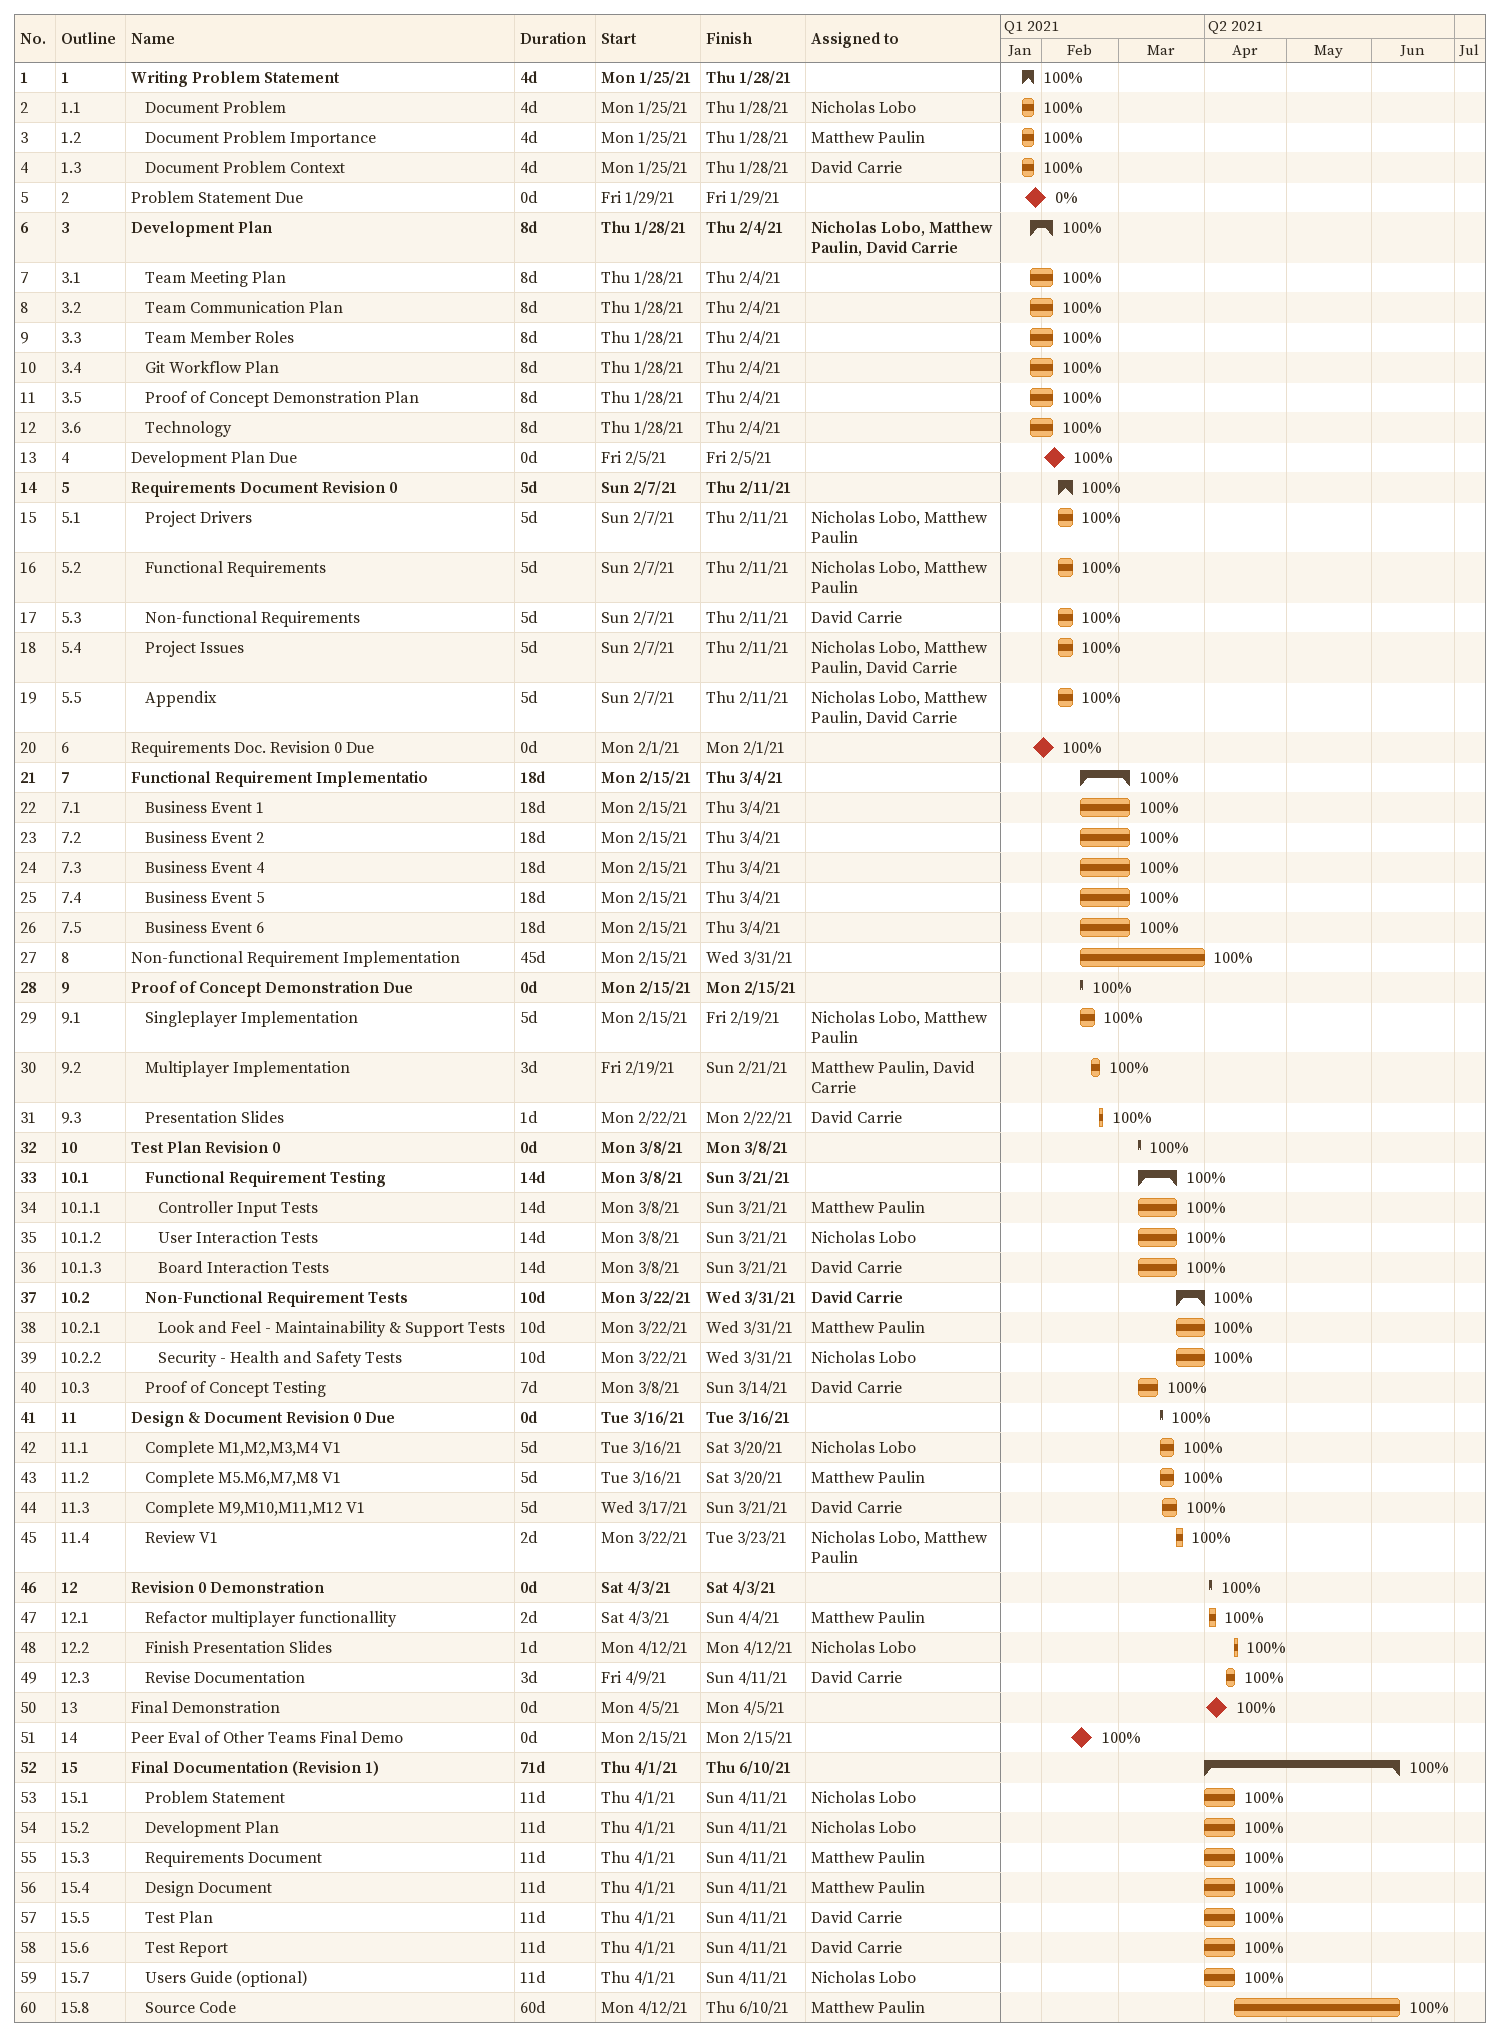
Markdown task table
| ID | WBS | Task | Duration | Start | Finish | Resources | % complete |
|---|---|---|---|---|---|---|---|
| 1 | 1 | **Writing Problem Statement** | 4d | 2021-01-25 | 2021-01-28 |  | 100 |
| 2 | 1.1 | Document Problem | 4d | 2021-01-25 | 2021-01-28 | Nicholas Lobo | 100 |
| 3 | 1.2 | Document Problem Importance | 4d | 2021-01-25 | 2021-01-28 | Matthew Paulin | 100 |
| 4 | 1.3 | Document Problem Context | 4d | 2021-01-25 | 2021-01-28 | David Carrie | 100 |
| 5 | 2 | Problem Statement Due | 0d | 2021-01-29 | 2021-01-29 |  | 0 |
| 6 | 3 | **Development Plan** | 8d | 2021-01-28 | 2021-02-04 | Nicholas Lobo, Matthew Paulin, David Carrie | 100 |
| 7 | 3.1 | Team Meeting Plan | 8d | 2021-01-28 | 2021-02-04 |  | 100 |
| 8 | 3.2 | Team Communication Plan | 8d | 2021-01-28 | 2021-02-04 |  | 100 |
| 9 | 3.3 | Team Member Roles | 8d | 2021-01-28 | 2021-02-04 |  | 100 |
| 10 | 3.4 | Git Workflow Plan | 8d | 2021-01-28 | 2021-02-04 |  | 100 |
| 11 | 3.5 | Proof of Concept Demonstration Plan | 8d | 2021-01-28 | 2021-02-04 |  | 100 |
| 12 | 3.6 | Technology | 8d | 2021-01-28 | 2021-02-04 |  | 100 |
| 13 | 4 | Development Plan Due | 0d | 2021-02-05 | 2021-02-05 |  | 100 |
| 14 | 5 | **Requirements Document Revision 0** | 5d | 2021-02-07 | 2021-02-11 |  | 100 |
| 15 | 5.1 | Project Drivers | 5d | 2021-02-07 | 2021-02-11 | Nicholas Lobo, Matthew Paulin | 100 |
| 16 | 5.2 | Functional Requirements | 5d | 2021-02-07 | 2021-02-11 | Nicholas Lobo, Matthew Paulin | 100 |
| 17 | 5.3 | Non-functional Requirements | 5d | 2021-02-07 | 2021-02-11 | David Carrie | 100 |
| 18 | 5.4 | Project Issues | 5d | 2021-02-07 | 2021-02-11 | Nicholas Lobo, Matthew Paulin, David Carrie | 100 |
| 19 | 5.5 | Appendix | 5d | 2021-02-07 | 2021-02-11 | Nicholas Lobo, Matthew Paulin, David Carrie | 100 |
| 20 | 6 | Requirements Doc. Revision 0 Due | 0d | 2021-02-01 | 2021-02-01 |  | 100 |
| 21 | 7 | **Functional Requirement Implementatio** | 18d | 2021-02-15 | 2021-03-04 |  | 100 |
| 22 | 7.1 | Business Event 1 | 18d | 2021-02-15 | 2021-03-04 |  | 100 |
| 23 | 7.2 | Business Event 2 | 18d | 2021-02-15 | 2021-03-04 |  | 100 |
| 24 | 7.3 | Business Event 4 | 18d | 2021-02-15 | 2021-03-04 |  | 100 |
| 25 | 7.4 | Business Event 5 | 18d | 2021-02-15 | 2021-03-04 |  | 100 |
| 26 | 7.5 | Business Event 6 | 18d | 2021-02-15 | 2021-03-04 |  | 100 |
| 27 | 8 | Non-functional Requirement Implementation | 45d | 2021-02-15 | 2021-03-31 |  | 100 |
| 28 | 9 | **Proof of Concept Demonstration Due** | 0d | 2021-02-15 | 2021-02-15 |  | 100 |
| 29 | 9.1 | Singleplayer Implementation | 5d | 2021-02-15 | 2021-02-19 | Nicholas Lobo, Matthew Paulin | 100 |
| 30 | 9.2 | Multiplayer Implementation | 3d | 2021-02-19 | 2021-02-21 | Matthew Paulin, David Carrie | 100 |
| 31 | 9.3 | Presentation Slides | 1d | 2021-02-22 | 2021-02-22 | David Carrie | 100 |
| 32 | 10 | **Test Plan Revision 0** | 0d | 2021-03-08 | 2021-03-08 |  | 100 |
| 33 | 10.1 | **Functional Requirement Testing** | 14d | 2021-03-08 | 2021-03-21 |  | 100 |
| 34 | 10.1.1 | Controller Input Tests | 14d | 2021-03-08 | 2021-03-21 | Matthew Paulin | 100 |
| 35 | 10.1.2 | User Interaction Tests | 14d | 2021-03-08 | 2021-03-21 | Nicholas Lobo | 100 |
| 36 | 10.1.3 | Board Interaction Tests | 14d | 2021-03-08 | 2021-03-21 | David Carrie | 100 |
| 37 | 10.2 | **Non-Functional Requirement Tests** | 10d | 2021-03-22 | 2021-03-31 | David Carrie | 100 |
| 38 | 10.2.1 | Look and Feel - Maintainability & Support Tests | 10d | 2021-03-22 | 2021-03-31 | Matthew Paulin | 100 |
| 39 | 10.2.2 | Security - Health and Safety Tests | 10d | 2021-03-22 | 2021-03-31 | Nicholas Lobo | 100 |
| 40 | 10.3 | Proof of Concept Testing | 7d | 2021-03-08 | 2021-03-14 | David Carrie | 100 |
| 41 | 11 | **Design & Document Revision 0 Due** | 0d | 2021-03-16 | 2021-03-16 |  | 100 |
| 42 | 11.1 | Complete M1,M2,M3,M4 V1 | 5d | 2021-03-16 | 2021-03-20 | Nicholas Lobo | 100 |
| 43 | 11.2 | Complete M5.M6,M7,M8 V1 | 5d | 2021-03-16 | 2021-03-20 | Matthew Paulin | 100 |
| 44 | 11.3 | Complete M9,M10,M11,M12 V1 | 5d | 2021-03-17 | 2021-03-21 | David Carrie | 100 |
| 45 | 11.4 | Review V1 | 2d | 2021-03-22 | 2021-03-23 | Nicholas Lobo, Matthew Paulin | 100 |
| 46 | 12 | **Revision 0 Demonstration** | 0d | 2021-04-03 | 2021-04-03 |  | 100 |
| 47 | 12.1 | Refactor multiplayer functionallity | 2d | 2021-04-03 | 2021-04-04 | Matthew Paulin | 100 |
| 48 | 12.2 | Finish Presentation Slides | 1d | 2021-04-12 | 2021-04-12 | Nicholas Lobo | 100 |
| 49 | 12.3 | Revise Documentation | 3d | 2021-04-09 | 2021-04-11 | David Carrie | 100 |
| 50 | 13 | Final Demonstration | 0d | 2021-04-05 | 2021-04-05 |  | 100 |
| 51 | 14 | Peer Eval of Other Teams Final Demo | 0d | 2021-02-15 | 2021-02-15 |  | 100 |
| 52 | 15 | **Final Documentation (Revision 1)** | 71d | 2021-04-01 | 2021-06-10 |  | 100 |
| 53 | 15.1 | Problem Statement | 11d | 2021-04-01 | 2021-04-11 | Nicholas Lobo | 100 |
| 54 | 15.2 | Development Plan | 11d | 2021-04-01 | 2021-04-11 | Nicholas Lobo | 100 |
| 55 | 15.3 | Requirements Document | 11d | 2021-04-01 | 2021-04-11 | Matthew Paulin | 100 |
| 56 | 15.4 | Design Document | 11d | 2021-04-01 | 2021-04-11 | Matthew Paulin | 100 |
| 57 | 15.5 | Test Plan | 11d | 2021-04-01 | 2021-04-11 | David Carrie | 100 |
| 58 | 15.6 | Test Report | 11d | 2021-04-01 | 2021-04-11 | David Carrie | 100 |
| 59 | 15.7 | Users Guide (optional) | 11d | 2021-04-01 | 2021-04-11 | Nicholas Lobo | 100 |
| 60 | 15.8 | Source Code | 60d | 2021-04-12 | 2021-06-10 | Matthew Paulin | 100 |
